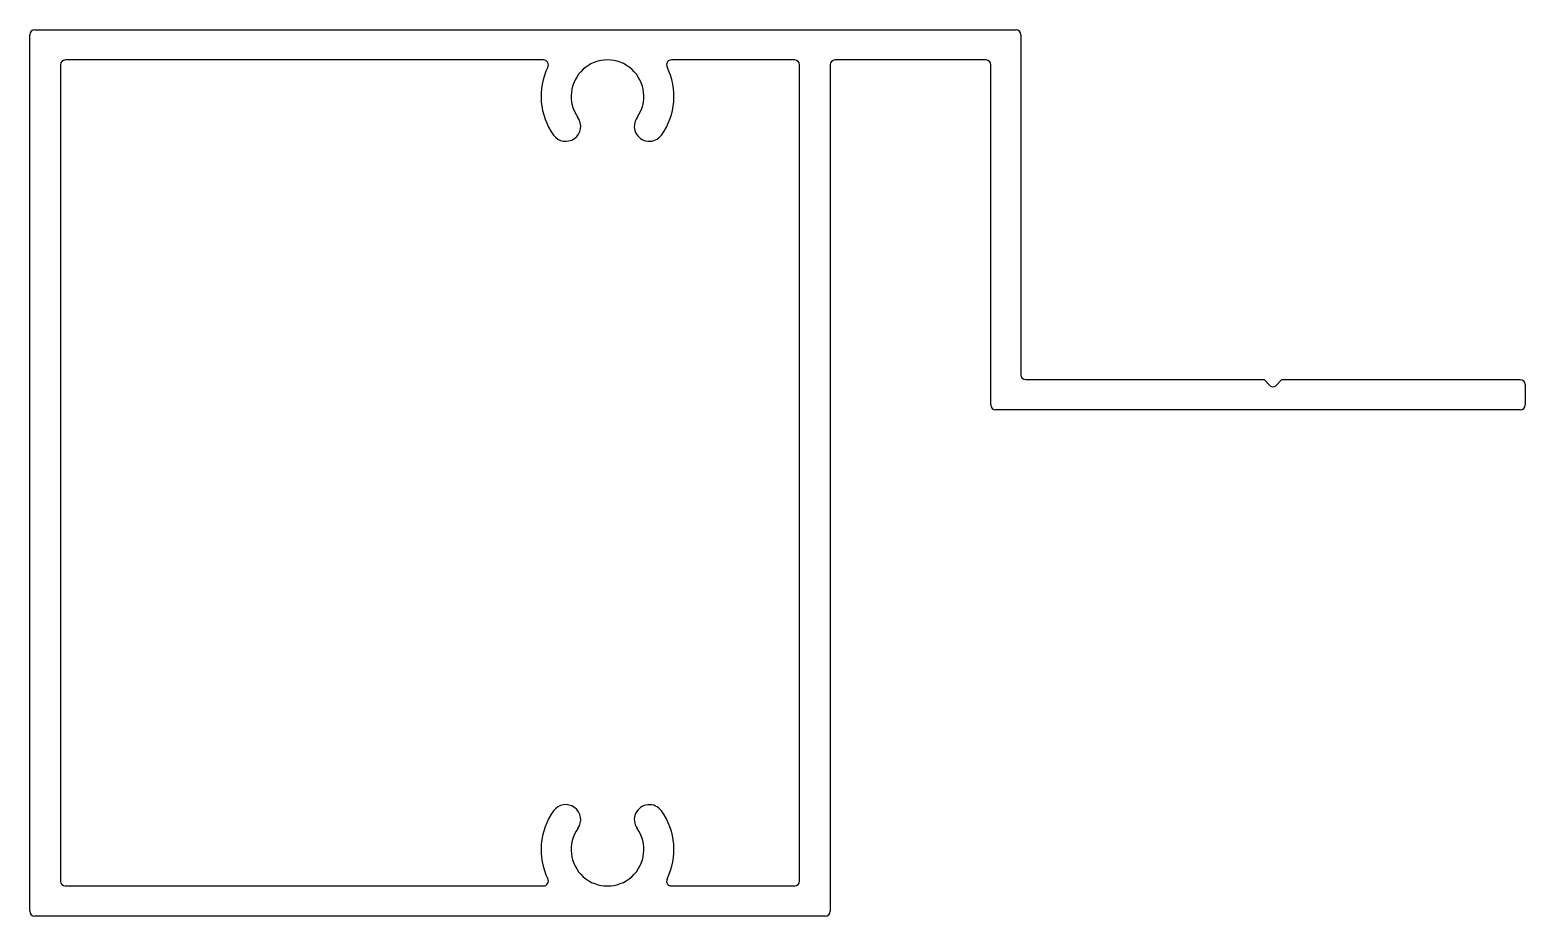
# Model space of a CAD drawing. Extents: x -21.6 to 56.5, y 0.8 to 47.
import ezdxf

# ---------------------------------------------------------------- set-up
doc = ezdxf.new("R2010")
doc.units = 0
doc.layers.add('1', color=4, linetype='CONTINUOUS')
doc.layers.add('5', color=6, linetype='CONTINUOUS')

msp = doc.modelspace()

# ---------------------------------------------------------------- linework, layer by layer
at = {"layer": '1', "color": 0}
for p, q in [((-21.349, 47.037), (29.898, 47.037)), ((-21.599, 1.031), (-21.599, 46.787)), ((30.147, 46.788), (30.147, 29.031)), ((28.328, 45.467), (20.437, 45.467)), ((20.187, 45.217), (20.187, 1.031)), ((28.577, 27.461), (28.577, 45.218)), ((30.397, 28.781), (42.844, 28.781)), ((42.844, 28.781), (43.164, 28.46)), ((43.451, 28.46), (43.772, 28.781)), ((43.772, 28.781), (56.226, 28.781)), ((56.475, 28.531), (56.475, 27.461)), ((56.225, 27.211), (28.827, 27.211)), ((19.937, 0.781), (-21.349, 0.781))]:
    msp.add_line(p, q, dxfattribs=at)
for centre, radius, start, end in [((-21.349, 46.787), 0.25, 90, 180), ((29.898, 46.788), 0.249, 360, 90), ((20.437, 45.217), 0.25, 90, 180), ((28.328, 45.218), 0.249, 360, 90), ((30.397, 29.031), 0.25, 180, 270), ((43.308, 28.604), 0.203, 225, 315), ((56.226, 28.531), 0.249, 360, 90), ((28.827, 27.461), 0.25, 180, 270), ((56.225, 27.461), 0.25, 270, 0), ((-21.349, 1.031), 0.25, 180, 270), ((19.937, 1.031), 0.25, 270, 0)]:
    msp.add_arc(centre, radius, start, end, dxfattribs=at)
at = {"layer": '5', "color": 0}
for p, q in [((5.215, 45.467), (-19.749, 45.467)), ((18.337, 45.467), (11.896, 45.467)), ((-19.999, 45.217), (-19.999, 2.601)), ((18.587, 2.601), (18.587, 45.217)), ((-19.75, 2.352), (5.215, 2.352)), ((11.896, 2.352), (18.337, 2.352))]:
    msp.add_line(p, q, dxfattribs=at)
for centre, radius, start, end in [((-19.749, 45.217), 0.25, 90, 180), ((5.215, 45.209), 0.258, 333.86731, 90), ((8.561, 43.567), 1.9, 324.46694, 215.53306), ((11.896, 45.217), 0.25, 89.99998, 206.33053), ((18.337, 45.217), 0.25, 0, 90), ((8.561, 43.567), 3.47, 153.86731, 215.53309), ((8.561, 43.567), 3.47, 324.4669, 26.33056), ((6.376, 42.007), 0.785, 215.53306, 35.53306), ((10.746, 42.007), 0.785, 144.46694, 324.46694), ((8.561, 4.252), 3.47, 144.46691, 206.13269), ((6.376, 5.812), 0.785, 324.46694, 144.46694), ((10.746, 5.812), 0.785, 35.53306, 215.53306), ((8.561, 4.252), 3.47, 333.66944, 35.5331), ((8.561, 4.252), 1.9, 144.46694, 35.53306), ((-19.75, 2.601), 0.249, 180, 270), ((5.215, 2.61), 0.258, 270, 26.13269), ((11.896, 2.602), 0.25, 153.66947, 270.00002), ((18.337, 2.601), 0.249, 270, 360)]:
    msp.add_arc(centre, radius, start, end, dxfattribs=at)

doc.saveas('drawing.dxf')
